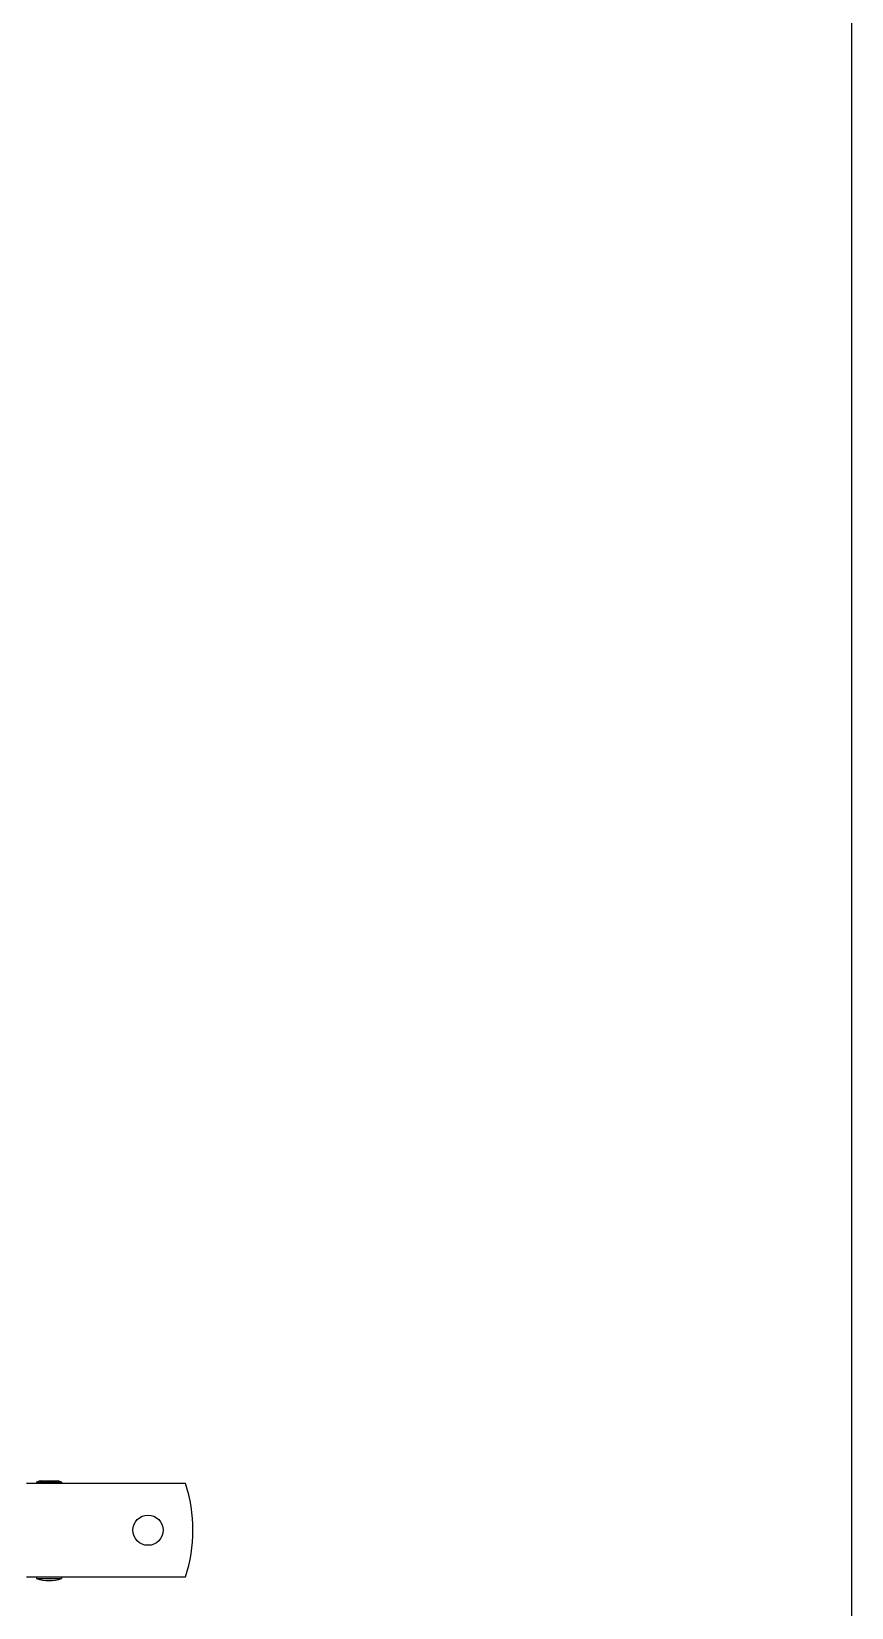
# Model space of a CAD drawing. Extents: x 921423 to 1291758, y 534425 to 1049953.
# Drawn here: x 1135391 to 1137468, y 848023 to 852016 of the extents above; entities that cross this region are included whole.
import ezdxf

# ---------------------------------------------------------------- set-up
doc = ezdxf.new("R2010")
doc.units = 0
doc.header["$LTSCALE"] = 1000
doc.header["$MEASUREMENT"] = 0
doc.layers.add('02___PRT_ALL_AXES', color=7, linetype='Continuous')
doc.layers.add('11122', color=7, linetype='Continuous')

msp = doc.modelspace()

# ---------------------------------------------------------------- linework, layer by layer
at = {"color": 0, "linetype": 'Continuous'}
for p, q in [((1135781.4, 848337), (1135378.6, 848337)), ((1135403.6, 848340.6), (1135403.6, 848337)), ((1135467.4, 848340.6), (1135467.4, 848337)), ((1135378.6, 848100), (1135781.4, 848100)), ((1135403.6, 848100), (1135403.6, 848096.4)), ((1135467.4, 848100), (1135467.4, 848096.4))]:
    msp.add_line(p, q, dxfattribs=at)
msp.add_arc((1135404.9, 848218.5), 394.7, 342.5364, 17.4636, dxfattribs=at)
at = {"layer": '02___PRT_ALL_AXES', "color": 0, "linetype": 'Continuous'}
for p, q in [((1135412.7, 848343.5), (1135403.6, 848340.6)), ((1135403.6, 848340.6), (1135467.4, 848340.6)), ((1135403.6, 848340.6), (1135403.6, 848337)), ((1135412.7, 848343.5), (1135458.3, 848343.5)), ((1135458.3, 848343.5), (1135467.4, 848340.6)), ((1135467.4, 848340.6), (1135467.4, 848337)), ((1135403.6, 848100), (1135403.6, 848096.4)), ((1135467.4, 848100), (1135467.4, 848096.4)), ((1135403.6, 848096.4), (1135467.4, 848096.4))]:
    msp.add_line(p, q, dxfattribs=at)
msp.add_circle((1135686.1, 848218.5), 38.3, dxfattribs=at)
for centre, start, end in [((1135435.5, 848255.2), 104.4775, 110.4873), ((1135435.5, 848255.2), 69.5127, 75.5225), ((1135435.5, 848181.8), 249.5127, 290.4873)]:
    msp.add_arc(centre, 91.1, start, end, dxfattribs=at)
at = {"layer": '11122'}
msp.add_lwpolyline([(1125091.6, 857423.4), (1137467.8, 857423.4), (1137467.8, 845220), (1125091.6, 845220)], close=True, dxfattribs=at)

doc.saveas('drawing.dxf')
